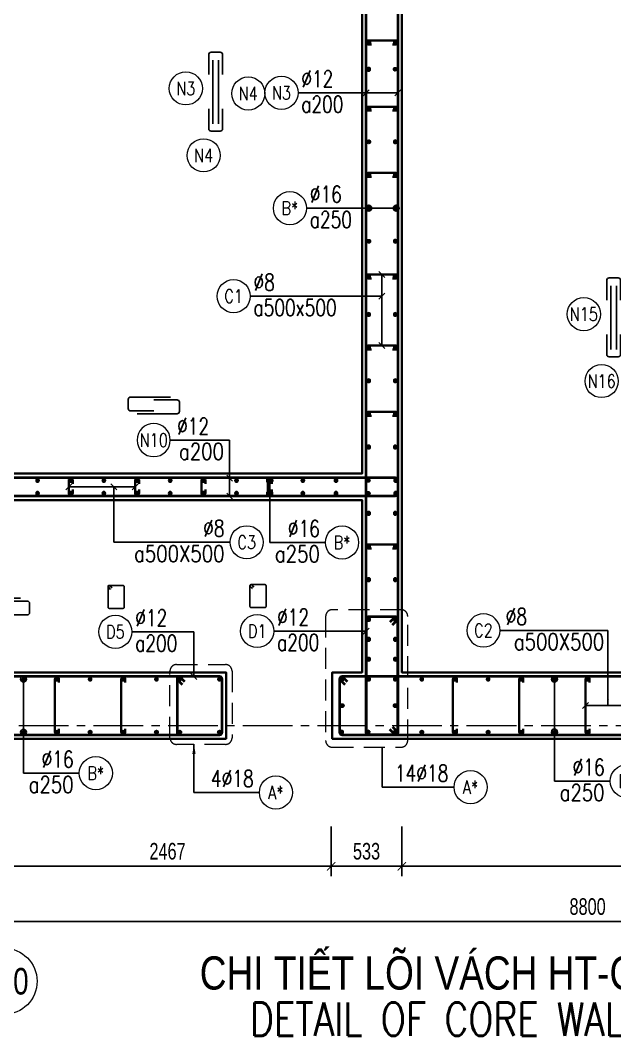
# Model space of a CAD drawing. Header units: millimetres. Extents: x 944027 to 981803, y -83026 to 82675.
# Drawn here: x 950003 to 954484, y 55239 to 62895 of the extents above; entities that cross this region are included whole.
import ezdxf
from ezdxf.enums import TextEntityAlignment as Align

# ---------------------------------------------------------------- set-up
doc = ezdxf.new("R2010")
doc.units = ezdxf.units.MM
doc.header["$MEASUREMENT"] = 0
for name, pattern in [('HIDDEN', [9.525, 6.35, -3.175]), ('HIDDEN2', [4.7625, 3.175, -1.5875]), ('HT_Dim Grid$0$CENTER2', [1.125, 0.75, -0.125, 0.125, -0.125]), ('HT_Grid$0$CENTER2', [1.125, 0.75, -0.125, 0.125, -0.125])]:
    doc.linetypes.add(name, pattern=pattern)
doc.layers.get('0').update_dxf_attribs({"lineweight": 20})
doc.layers.get('Defpoints').update_dxf_attribs({"color": 151, "lineweight": 9})
for name, color, linetype in [('Hidden', 9, 'HIDDEN'), ('Leader', 6, 'Continuous'), ('Ligature', 1, 'Continuous')]:
    doc.layers.add(name, color=color, linetype=linetype)
for name, color, linetype, lineweight in [('HT_Dim Grid$0$NDC_S_AXIS', 5, 'HT_Dim Grid$0$CENTER2', 13), ('HT_Dim Grid$0$NDC_S_SYMBOL', 1, 'Continuous', 15), ('HT_Dim Grid$0$NDC_S_TEXT SYMBOL', 7, 'Continuous', 20), ('HT_Grid$0$NDC_S_AXIS', 5, 'HT_Grid$0$CENTER2', 13), ('KC-LEADER', 153, 'Continuous', 18), ('KC-THEP', 6, 'Continuous', 40), ('NDC_S_ANNO', 7, 'Continuous', 20), ('NDC_S_DIM', 1, 'Continuous', 15), ('NDC_S_ENG TITLE', 3, 'Continuous', 20), ('NDC_S_HIDDEN', 8, 'HIDDEN2', 13), ('NDC_S_LEADER', 1, 'Continuous', 15), ('NDC_S_REBAR', 4, 'Continuous', 35), ('NDC_S_STIRRUP', 4, 'Continuous', 40), ('NDC_S_TEXT SYMBOL', 7, 'Continuous', 20), ('NDC_S_VN TEXT', 7, 'Continuous', 20), ('NDC_S_VN TITLE', 6, 'Continuous', 35), ('NDC_S_WALL', 6, 'Continuous', 35)]:
    doc.layers.add(name, color=color, linetype=linetype, lineweight=lineweight)
doc.styles.add('HT_Dim Grid$0$NDC_ANNO', font='', dxfattribs={"width": 0.8})
doc.styles.add('NDC_ANNO', font='', dxfattribs={"width": 0.8})
doc.styles.add('NDC_DIM', font='', dxfattribs={"width": 0.75})
doc.styles.add('NDC_EN TXT', font='romans.shx', dxfattribs={"width": 0.8})
doc.styles.add('NDC_VIE TXT', font='arial.ttf', dxfattribs={"width": 0.8})
doc.styles.get('HT_Dim Grid$0$NDC_ANNO').set_extended_font_data('Dotum')
doc.styles.get('NDC_ANNO').set_extended_font_data('Dotum')
doc.styles.get('NDC_DIM').set_extended_font_data('Dotum')
doc.dimstyles.new('NDC_dim_30', dxfattribs={"dimscale": 30, "dimtxt": 2.5, "dimasz": 1.5, "dimexe": 1.5, "dimexo": 2.5, "dimgap": 1, "dimtad": 1, "dimdec": 0, "dimzin": 0, "dimdsep": 46, "dimtxsty": 'NDC_DIM', "dimblk": 'DIMMARK', "dimcen": 0.09, "dimdle": 1.2, "dimclrd": 1, "dimclre": 1, "dimclrt": 3, "dimadec": 0, "dimazin": 0, "dimtfac": 1, "dimtdec": 0, "dimtix": 1, "dimtofl": 0, "dimtmove": 0, "dimatfit": 3, "dimfxl": 6, "dimfxlon": 1, "dimtolj": 1, "dimtzin": 0, "dimarcsym": 0})
doc.dimstyles.new('NDC_dim_50', dxfattribs={"dimscale": 50, "dimtxt": 2.5, "dimasz": 1.5, "dimexe": 1.5, "dimexo": 2.5, "dimgap": 1, "dimtad": 1, "dimdec": 0, "dimzin": 0, "dimdsep": 46, "dimtxsty": 'NDC_DIM', "dimblk": 'DIMMARK', "dimcen": 0.09, "dimdle": 1.2, "dimclrd": 1, "dimclre": 1, "dimclrt": 3, "dimadec": 0, "dimazin": 0, "dimtfac": 1, "dimtdec": 0, "dimtix": 1, "dimtofl": 0, "dimtmove": 0, "dimatfit": 3, "dimfxl": 6, "dimfxlon": 1, "dimtolj": 1, "dimtzin": 0, "dimarcsym": 0})

# ---------------------------------------------------------------- blocks, each defined once
blk = doc.blocks.new('THEP')
at = {"layer": 'KC-LEADER', "color": 6}
blk.add_circle((0, 0), 14, dxfattribs=at)
at = {"layer": 'KC-THEP'}
for p, q in [((-14, 0), (14, 0)), ((9.9, 9.9), (-9.9, -9.9)), ((-9.9, 9.9), (9.9, -9.9)), ((0, 14), (0, -14))]:
    blk.add_line(p, q, dxfattribs=at)
blk = doc.blocks.new('DIMMARK')
at = {"layer": 'NDC_S_DIM', "color": 1}
blk.add_line((-1.5, 0), (1, 0), dxfattribs=at)
at = {"layer": 'NDC_S_DIM', "color": 2, "const_width": 0.1}
blk.add_lwpolyline([(-0.42, -0.42), (0.42, 0.42)], dxfattribs=at)
blk = doc.blocks.new('*U10')
blk.add_circle((2.5, 0), 2.5)
at = {"layer": 'NDC_S_VN TEXT', "color": 3, "style": 'NDC_EN TXT'}
for tag, width, p in [('DK2', 0.75, (-0.85, 0.85)), ('KC2', 0.8, (-0.85, -2.97))]:
    blk.add_attdef(tag, text='', height=2.5, dxfattribs=dict(at, width=width)).set_placement(p, align=Align.RIGHT)
at = {"layer": 'NDC_S_VN TEXT', "color": 7, "style": 'NDC_EN TXT', "width": 0.8}
blk.add_attdef('SH3', text='', height=2, dxfattribs=at).set_placement((2.5, 0), align=Align.MIDDLE)
blk = doc.blocks.new('*U11')
blk.add_circle((-2.5, 0), 2.5)
at = {"layer": 'NDC_S_VN TEXT', "color": 3, "style": 'NDC_EN TXT', "width": 0.75}
for tag, p in [('DK1', (0.5, 0.85)), ('KC1', (0.5, -2.97))]:
    blk.add_attdef(tag, p, '', height=2.5, dxfattribs=at)
at = {"layer": 'NDC_S_VN TEXT', "color": 7, "style": 'NDC_EN TXT', "width": 0.8}
blk.add_attdef('SH2', text='', height=2, dxfattribs=at).set_placement((-2.5, 0), align=Align.MIDDLE)
blk = doc.blocks.new('A$C7BC65A55')
at = {"layer": 'Ligature'}
for p, q in [((-15.2, 372, 0), (-15.2, 38.5, 0)), ((15.2, 372, 0), (15.2, 38.5, 0))]:
    blk.add_line(p, q, dxfattribs=at)
for points in [[(-36.2, 296.5), (-36.2, 400.9, -0.414214), (-24, 413.1), (24, 413.1, -0.414214), (36.2, 400.9), (36.2, 296.5)], [(-36.2, 116.5), (-36.2, 12.2, 0.414214), (-24, 0), (24, 0, 0.414214), (36.2, 12.2), (36.2, 116.5)]]:
    blk.add_lwpolyline(points, format="xyb", dxfattribs=at)
blk = doc.blocks.new('*U12')
blk.add_circle((-2.5, 0), 2.5)
at = {"layer": 'NDC_S_VN TEXT', "color": 3, "style": 'NDC_EN TXT', "width": 0.75}
for tag, p in [('DK1', (0.5, 0.85)), ('KC1', (0.5, -2.97))]:
    blk.add_attdef(tag, p, '', height=2.5, dxfattribs=at)
at = {"layer": 'NDC_S_VN TEXT', "color": 7, "style": 'NDC_EN TXT', "width": 0.8}
blk.add_attdef('SH2', text='', height=2, dxfattribs=at).set_placement((-2.5, 0), align=Align.MIDDLE)
blk = doc.blocks.new('*U9')
blk.add_circle((2.5, 0), 2.5)
at = {"layer": 'NDC_S_VN TEXT', "color": 3, "style": 'NDC_EN TXT', "width": 0.75}
blk.add_attdef('DK2', text='', height=2.5, dxfattribs=at).set_placement((-0.85, 0.85), align=Align.RIGHT)
at = {"layer": 'NDC_S_VN TEXT', "color": 7, "style": 'NDC_EN TXT', "width": 0.8}
blk.add_attdef('SH3', text='', height=2, dxfattribs=at).set_placement((2.5, 0), align=Align.MIDDLE)
blk = doc.blocks.new('A$C72321851')
at = {"layer": 'Ligature'}
for points in [[(-60.9, -129.3), (-60.9, 170.9, -0.414214), (-43.3, 188.5), (25.8, 188.5, -0.414214), (43.4, 170.9), (43.4, -4.3)], [(-39.7, -4.3), (-39.7, -179.5, 0.414214), (-22.1, -197.1), (47, -197.1, 0.414214), (64.6, -179.5), (64.6, 120.7)]]:
    blk.add_lwpolyline(points, format="xyb", dxfattribs=at)
blk = doc.blocks.new('*D160')
at = {"layer": 'Defpoints', "color": 0, "ltscale": 200, "transparency": 16777216}
for p in [(952346.6, 58398.7), (952879.3, 58398.7), (952879.3, 56516.4)]:
    blk.add_point(p, dxfattribs=at)
at = {"layer": 'NDC_S_DIM', "color": 1, "lineweight": -2, "ltscale": 200, "transparency": 16777216}
for p, q in [((952346.6, 56816.4), (952346.6, 56441.4)), ((952879.3, 56816.4), (952879.3, 56441.4)), ((952421.6, 56516.4), (952804.3, 56516.4))]:
    blk.add_line(p, q, dxfattribs=at)
at = {"layer": 'NDC_S_DIM', "color": 1, "lineweight": -2, "ltscale": 200, "transparency": 16777216, "xscale": 75, "yscale": 75, "zscale": 75, "rotation": 180}
blk.add_blockref('DIMMARK', (952346.6, 56516.4), dxfattribs=at)
at = {"layer": 'NDC_S_DIM', "color": 1, "lineweight": -2, "ltscale": 200, "transparency": 16777216, "xscale": 75, "yscale": 75, "zscale": 75}
blk.add_blockref('DIMMARK', (952879.3, 56516.4), dxfattribs=at)
at = {"layer": 'NDC_S_DIM', "color": 3, "ltscale": 200, "transparency": 16777216, "insert": (952612.9, 56629), "char_height": 125, "attachment_point": 5, "style": 'NDC_DIM'}
blk.add_mtext('\\A1;533', dxfattribs=at)
blk = doc.blocks.new('*D161')
at = {"layer": 'Defpoints', "color": 0, "ltscale": 200, "transparency": 16777216}
for p in [(952879.3, 58398.7), (958679.3, 58398.7), (958679.3, 56516.4)]:
    blk.add_point(p, dxfattribs=at)
at = {"layer": 'NDC_S_DIM', "color": 1, "lineweight": -2, "ltscale": 200, "transparency": 16777216}
for p, q in [((952879.3, 56816.4), (952879.3, 56441.4)), ((958679.3, 56816.4), (958679.3, 56441.4)), ((952954.3, 56516.4), (958604.3, 56516.4))]:
    blk.add_line(p, q, dxfattribs=at)
at = {"layer": 'NDC_S_DIM', "color": 1, "lineweight": -2, "ltscale": 200, "transparency": 16777216, "xscale": 75, "yscale": 75, "zscale": 75, "rotation": 180}
blk.add_blockref('DIMMARK', (952879.3, 56516.4), dxfattribs=at)
at = {"layer": 'NDC_S_DIM', "color": 1, "lineweight": -2, "ltscale": 200, "transparency": 16777216, "xscale": 75, "yscale": 75, "zscale": 75}
blk.add_blockref('DIMMARK', (958679.3, 56516.4), dxfattribs=at)
at = {"layer": 'NDC_S_DIM', "color": 3, "ltscale": 200, "transparency": 16777216, "insert": (955779.3, 56629), "char_height": 125, "attachment_point": 5, "style": 'NDC_DIM'}
blk.add_mtext('\\A1;5800', dxfattribs=at)
blk = doc.blocks.new('*U21')
at = {"layer": 'HT_Dim Grid$0$NDC_S_SYMBOL'}
blk.add_line((0, 5), (0, 9), dxfattribs=at)
blk.add_circle((0, 0), 5, dxfattribs=at)
at = {"layer": 'HT_Dim Grid$0$NDC_S_TEXT SYMBOL', "color": 7, "style": 'HT_Dim Grid$0$NDC_ANNO', "width": 0.8}
blk.add_attdef('GRID', text='', height=4, dxfattribs=at).set_placement((0, 0), align=Align.MIDDLE)
blk = doc.blocks.new('*D141')
at = {"layer": 'Defpoints', "color": 0, "ltscale": 200, "transparency": 16777216}
for p in [(952346.6, 57977.5), (949879.3, 57356.9), (952346.6, 56516.4)]:
    blk.add_point(p, dxfattribs=at)
at = {"layer": 'NDC_S_DIM', "color": 1, "lineweight": -2, "ltscale": 200, "transparency": 16777216}
for p, q in [((949879.3, 56816.4), (949879.3, 56441.4)), ((952346.6, 56816.4), (952346.6, 56441.4)), ((949954.3, 56516.4), (952271.6, 56516.4))]:
    blk.add_line(p, q, dxfattribs=at)
at = {"layer": 'NDC_S_DIM', "color": 1, "lineweight": -2, "ltscale": 200, "transparency": 16777216, "xscale": 75, "yscale": 75, "zscale": 75, "rotation": 180}
blk.add_blockref('DIMMARK', (949879.3, 56516.4), dxfattribs=at)
at = {"layer": 'NDC_S_DIM', "color": 1, "lineweight": -2, "ltscale": 200, "transparency": 16777216, "xscale": 75, "yscale": 75, "zscale": 75}
blk.add_blockref('DIMMARK', (952346.6, 56516.4), dxfattribs=at)
at = {"layer": 'NDC_S_DIM', "color": 3, "ltscale": 200, "transparency": 16777216, "insert": (951112.9, 56629), "char_height": 125, "attachment_point": 5, "style": 'NDC_DIM'}
blk.add_mtext('\\A1;2467', dxfattribs=at)
blk = doc.blocks.new('*D142')
at = {"layer": 'Defpoints', "color": 0, "ltscale": 200, "transparency": 16777216}
for p in [(958679.3, 57856.3), (949879.3, 57356.9), (958679.3, 56099.3)]:
    blk.add_point(p, dxfattribs=at)
at = {"layer": 'NDC_S_DIM', "color": 1, "lineweight": -2, "ltscale": 200, "transparency": 16777216}
for p, q in [((949879.3, 56399.3), (949879.3, 56024.3)), ((958679.3, 56399.3), (958679.3, 56024.3)), ((949954.3, 56099.3), (958604.3, 56099.3))]:
    blk.add_line(p, q, dxfattribs=at)
at = {"layer": 'NDC_S_DIM', "color": 1, "lineweight": -2, "ltscale": 200, "transparency": 16777216, "xscale": 75, "yscale": 75, "zscale": 75, "rotation": 180}
blk.add_blockref('DIMMARK', (949879.3, 56099.3), dxfattribs=at)
at = {"layer": 'NDC_S_DIM', "color": 1, "lineweight": -2, "ltscale": 200, "transparency": 16777216, "xscale": 75, "yscale": 75, "zscale": 75}
blk.add_blockref('DIMMARK', (958679.3, 56099.3), dxfattribs=at)
at = {"layer": 'NDC_S_DIM', "color": 3, "ltscale": 200, "transparency": 16777216, "insert": (954279.3, 56211.9), "char_height": 125, "attachment_point": 5, "style": 'NDC_DIM'}
blk.add_mtext('\\A1;8800', dxfattribs=at)
blk = doc.blocks.new('Drawing name_symbol')
at = {"layer": 'NDC_S_ENG TITLE', "style": 'NDC_EN TXT', "width": 0.8}
blk.add_attdef('SECTDET1', text='', height=5, dxfattribs=at).set_placement((0, 1.01), align=Align.CENTER)
at = {"layer": 'NDC_S_TEXT SYMBOL', "lineweight": 25, "style": 'NDC_ANNO', "width": 0.8}
blk.add_attdef('SSCALE', text='', height=2.5, dxfattribs=at).set_placement((0, -4), align=Align.CENTER)
at = {"layer": 'NDC_S_VN TITLE', "style": 'NDC_VIE TXT', "width": 0.8}
blk.add_attdef('SECTDET2', text='', height=5, dxfattribs=at).set_placement((0, 7.97), align=Align.CENTER)

msp = doc.modelspace()

# ---------------------------------------------------------------- linework, layer by layer
for centre in [(951250.6, 62381.6), (951721.5, 62343.4), (951385, 61876.6), (954250.6, 60679.8), (954385, 60174.8)]:
    msp.add_circle(centre, 125)
at = {"layer": 'HT_Grid$0$NDC_S_AXIS', "ltscale": 500}
msp.add_line((944929.9, 57577.5), (963696.9, 57577.5), dxfattribs=at)
at = {"layer": 'Ligature'}
for points in [[(950683.2, 58604.2), (950667.3, 58620.2, -0.668179), (950673, 58634.1), (950777.7, 58634.1, -0.414214), (950785.8, 58626), (950785.8, 58468.8, -0.414214), (950777.7, 58460.7), (950673, 58460.7, -0.414214), (950664.9, 58468.8), (950664.9, 58626, -0.668179), (950678.8, 58631.7), (950694.8, 58615.8)], [(951752.7, 58610.3), (951736.7, 58626.3, -0.668179), (951742.5, 58640.2), (951847.1, 58640.2, -0.414214), (951855.3, 58632), (951855.3, 58474.9, -0.414214), (951847.1, 58466.8), (951742.5, 58466.8, -0.414214), (951734.3, 58474.9), (951734.3, 58632, -0.668179), (951748.3, 58637.8), (951764.2, 58621.9)]]:
    msp.add_lwpolyline(points, format="xyb", dxfattribs=at)
at = {"layer": 'NDC_S_HIDDEN', "ltscale": 50}
for points in [[(952354.7, 57414.4), (952873.5, 57414.4, 0.414214), (952923.5, 57464.4), (952923.5, 58400.9, 0.414214), (952873.5, 58450.9), (952354.7, 58450.9, 0.414214), (952304.7, 58400.9), (952304.7, 57464.4, 0.414214)], [(951181, 58037.4), (951549.5, 58037.4, -0.414214), (951599.5, 57987.4), (951599.5, 57485.4, -0.414214), (951549.5, 57435.4), (951181, 57435.4, -0.414214), (951131, 57485.4), (951131, 57987.4, -0.414214)]]:
    msp.add_lwpolyline(points, format="xyb", close=True, dxfattribs=at)
at = {"layer": 'NDC_S_REBAR'}
for points in [[(952650.9, 62713.8), (952625.9, 62713.8, -1), (952625.9, 62743.8), (952832.9, 62743.8, -1), (952832.9, 62713.8), (952807.9, 62713.8)], [(952650.9, 62213.8), (952625.9, 62213.8, -1), (952625.9, 62243.8), (952832.9, 62243.8, -1), (952832.9, 62213.8), (952807.9, 62213.8)], [(952650.9, 61713.8), (952625.9, 61713.8, -1), (952625.9, 61743.8), (952832.9, 61743.8, -1), (952832.9, 61713.8), (952807.9, 61713.8)], [(952650.9, 60949.4), (952625.9, 60949.4, -1), (952625.9, 60979.4), (952832.9, 60979.4, -1), (952832.9, 60949.4), (952807.9, 60949.4)], [(952650.8, 60412.5), (952625.8, 60412.5, -1), (952625.8, 60442.5), (952832.9, 60442.5, -1), (952832.9, 60412.5), (952807.9, 60412.5)], [(952650.8, 59912.5), (952625.8, 59912.5, -1), (952625.8, 59942.5), (952832.9, 59942.5, -1), (952832.9, 59912.5), (952807.9, 59912.5)], [(950397.8, 59356.3), (950397.8, 59331.3, -1), (950367.8, 59331.3), (950367.8, 59425.7, -1), (950397.8, 59425.7), (950397.8, 59400.7)], [(950897.8, 59356.3), (950897.8, 59331.3, -1), (950867.8, 59331.3), (950867.8, 59425.7, -1), (950897.8, 59425.7), (950897.8, 59400.7)], [(951397.8, 59356.3), (951397.8, 59331.3, -1), (951367.8, 59331.3), (951367.8, 59425.7, -1), (951397.8, 59425.7), (951397.8, 59400.7)], [(951897.8, 59356.3), (951897.8, 59331.3, -1), (951867.8, 59331.3), (951867.8, 59425.7, -1), (951897.8, 59425.7), (951897.8, 59400.7)], [(952650.8, 58912.5), (952625.8, 58912.5, -1), (952625.8, 58942.5), (952832.9, 58942.5, -1), (952832.9, 58912.5), (952807.9, 58912.5)], [(950294.4, 57902.5), (950294.4, 57927.5, 1), (950264.4, 57927.5), (950264.4, 57527.5, 1), (950294.4, 57527.5), (950294.4, 57552.5)], [(950794.4, 57902.5), (950794.4, 57927.5, 1), (950764.4, 57927.5), (950764.4, 57527.5, 1), (950794.4, 57527.5), (950794.4, 57552.5)], [(953294.4, 57902.5), (953294.4, 57927.5, 1), (953264.4, 57927.5), (953264.4, 57527.5, 1), (953294.4, 57527.5), (953294.4, 57552.5)], [(953794.4, 57902.5), (953794.4, 57927.5, 1), (953764.4, 57927.5), (953764.4, 57527.5, 1), (953794.4, 57527.5), (953794.4, 57552.5)], [(954294.4, 57902.5), (954294.4, 57927.5, 1), (954264.4, 57927.5), (954264.4, 57527.5, 1), (954294.4, 57527.5), (954294.4, 57552.5)]]:
    msp.add_lwpolyline(points, format="xyb", dxfattribs=at)
at = {"layer": 'NDC_S_STIRRUP'}
for points in [[(952809.3, 57567.5), (952849.3, 57527.5, -0.414214), (952829.3, 57507.5), (952629.3, 57507.5, -0.414214), (952609.3, 57527.5), (952609.3, 66627.5, -0.414214), (952629.3, 66647.5), (952829.3, 66647.5, -0.414214), (952849.3, 66627.5), (952849.3, 57527.5, -0.414214), (952829.3, 57507.5), (952789.3, 57547.5)], [(948699.3, 59386.6), (948659.3, 59426.6, -0.414214), (948679.3, 59446.6), (952829.3, 59446.6, -0.414214), (952849.3, 59426.6), (952849.3, 59327.5, -0.414214), (952829.3, 59307.5), (948679.3, 59307.5, -0.414214), (948659.3, 59327.5), (948659.3, 59426.6, -0.414214), (948679.3, 59446.6), (948719.3, 59406.6)], [(952809.4, 58337.5), (952849.4, 58377.5, 0.414214), (952829.4, 58397.5), (952629.4, 58397.5, 0.414214), (952609.4, 58377.5), (952609.3, 57527.5, 0.414214), (952629.3, 57507.5), (952829.3, 57507.5, 0.414214), (952849.3, 57527.5), (952849.4, 58377.5, 0.414214), (952829.4, 58397.5), (952789.4, 58357.5)], [(946969.3, 57907.5), (946929.3, 57947.5, 0.414214), (946909.3, 57927.5), (946909.3, 57527.5, 0.414214), (946929.3, 57507.5), (951504.3, 57507.5, 0.414214), (951524.3, 57527.5), (951524.3, 57927.5, 0.414214), (951504.3, 57947.5), (946929.3, 57947.5, 0.414214), (946909.3, 57927.5), (946949.3, 57887.5)], [(948719.3, 57907.5), (948679.3, 57947.5, 0.414214), (948659.3, 57927.5), (948659.3, 57527.5, 0.414214), (948679.3, 57507.5), (951504.3, 57507.5, 0.414214), (951524.3, 57527.5), (951524.3, 57927.5, 0.414214), (951504.3, 57947.5), (948679.3, 57947.5, 0.414214), (948659.3, 57927.5), (948699.3, 57887.5)], [(951244.3, 57907.5), (951204.3, 57947.5, 0.414214), (951184.3, 57927.5), (951184.3, 57527.5, 0.414214), (951204.3, 57507.5), (951504.3, 57507.5, 0.414214), (951524.3, 57527.5), (951524.3, 57927.5, 0.414214), (951504.3, 57947.5), (951204.3, 57947.5, 0.414214), (951184.3, 57927.5), (951224.3, 57887.5)], [(952469.3, 57907.5), (952429.3, 57947.5, 0.414214), (952409.3, 57927.5), (952409.3, 57527.5, 0.414214), (952429.3, 57507.5), (956729.3, 57507.5, 0.414214), (956749.3, 57527.5), (956749.3, 57927.5, 0.414214), (956729.3, 57947.5), (952429.3, 57947.5, 0.414214), (952409.3, 57927.5), (952449.3, 57887.5)]]:
    msp.add_lwpolyline(points, format="xyb", dxfattribs=at)
at = {"layer": 'NDC_S_WALL'}
for points in [[(947279.3, 64877.5), (947279.3, 65177.5), (947179.3, 65177.5), (947179.3, 66677.5), (946879.3, 66677.5), (946879.3, 57477.5), (951554.3, 57477.5), (951554.3, 57977.5), (948929.3, 57977.5), (948929.3, 59277.5), (952579.3, 59277.5), (952579.3, 57977.5), (952354.3, 57977.5), (952354.3, 57477.5), (956779.3, 57477.5)], [(952579.3, 64877.5), (952579.3, 59477.5), (949879.3, 59477.5), (949879.3, 60127.5), (949579.3, 60127.5), (949579.3, 59477.5), (948629.3, 59477.5), (948629.3, 57977.5), (947179.3, 57977.5), (947179.3, 64877.5)], [(956779.3, 57977.5), (952879.3, 57977.5), (952879.3, 63827.5), (955579.3, 63827.5)]]:
    msp.add_lwpolyline(points, dxfattribs=at)

# ---------------------------------------------------------------- block references
at = {"layer": 'Hidden', "xscale": 1.44, "yscale": 1.44, "zscale": 1.44}
for p in [(951475.7, 62059.3, 0), (954475.7, 60357.6, 0)]:
    msp.add_blockref('A$C7BC65A55', p, dxfattribs=at)
at = {"layer": 'HT_Dim Grid$0$NDC_S_AXIS', "xscale": 50, "yscale": 50, "zscale": 50}
msp.add_blockref('*U21', (949879.3, 55649.3), dxfattribs=at).add_auto_attribs({'GRID': 'X20'})
at = {"layer": 'KC-THEP'}
for p, rotation in [((952629.3, 62728.8), 189.6685644363809), ((952829.3, 62526), 189.6685644363809), ((952629.3, 62228.8), 189.6685644363809), ((952629.3, 61978.8), 189.6685644363809), ((952629.3, 61728.8), 189.6685644363809), ((952629.3, 61478.8), 189.6685644363809), ((952629.3, 61228.8), 189.6685644363809), ((952829.3, 60964.7), 189.6685644363809), ((952625.8, 59425.7), 189.6685644363809), ((952625.8, 59328.2), 189.6685644363809), ((952429.3, 57727.5), 9.668564436380946), ((952429.3, 57727.5), 9.668564436380946), ((952829.3, 57727.5), 9.668564436380946), ((952829.3, 57727.5), 9.668564436380946), ((950029.4, 57527.5), 189.6685644363809), ((950279.4, 57527.5), 189.6685644363809), ((950529.4, 57527.5), 189.6685644363809), ((950779.4, 57527.5), 189.6685644363809), ((951029.4, 57527.5), 189.6685644363809), ((951204.3, 57527.5), 189.6685644363809), ((951504.3, 57527.5), 189.6685644363809), ((952829.3, 57527.5), 189.6685644363809), ((952829.3, 57527.5), 189.6685644363809), ((953029.4, 57527.5), 189.6685644363809), ((953279.4, 57527.5), 189.6685644363809), ((953529.4, 57527.5), 189.6685644363809), ((953779.4, 57527.5), 189.6685644363809), ((954029.4, 57527.5), 189.6685644363809), ((954279.4, 57527.5), 189.6685644363809)]:
    msp.add_blockref('THEP', p, dxfattribs=dict(at, rotation=rotation))
at = {"layer": 'KC-THEP', "xscale": -1}
for p, rotation in [((952829.3, 62729.1), 350.3314355636191), ((952629.3, 62525.7), 350.3314355636191), ((952829.3, 62229.1), 350.3314355636191), ((952829.3, 61979.1), 350.3314355636191), ((952829.3, 61729.1), 350.3314355636191), ((952829.3, 61479.1), 350.3314355636191), ((952829.3, 61229.1), 350.3314355636191), ((952629.3, 60964.4), 350.3314355636191), ((952629.3, 60677.5), 350.3314355636191), ((952829.3, 60677.5), 350.3314355636191), ((952629.3, 60427.5), 350.3314355636191), ((952829.3, 60427.5), 350.3314355636191), ((952629.3, 60177.5), 350.3314355636191), ((952829.3, 60177.5), 350.3314355636191), ((952629.3, 59927.5), 350.3314355636191), ((952829.3, 59927.5), 350.3314355636191), ((952629.3, 59677.5), 350.3314355636191), ((952829.3, 59677.5), 350.3314355636191), ((950132.8, 59425.7), 170.331435563619), ((950382.8, 59425.7), 170.331435563619), ((950632.8, 59425.7), 170.331435563619), ((950882.8, 59425.7), 170.331435563619), ((951132.8, 59425.7), 170.331435563619), ((951382.8, 59425.7), 170.331435563619), ((951632.8, 59425.7), 170.331435563619), ((951882.8, 59425.7), 170.331435563619), ((952132.8, 59425.7), 170.331435563619), ((952382.8, 59425.7), 170.331435563619), ((952832.8, 59425.7), 170.331435563619), ((950132.8, 59328.2), 170.331435563619), ((950382.8, 59328.2), 170.331435563619), ((950632.8, 59328.2), 170.331435563619), ((950882.8, 59328.2), 170.331435563619), ((951132.8, 59328.2), 170.331435563619), ((951382.8, 59328.2), 170.331435563619), ((951632.8, 59328.2), 170.331435563619), ((951882.8, 59328.2), 170.331435563619), ((952132.8, 59328.2), 170.331435563619), ((952382.8, 59328.2), 170.331435563619), ((952832.8, 59328.2), 170.331435563619), ((952629.3, 59177.5), 350.3314355636191), ((952829.3, 59177.5), 350.3314355636191), ((952629.3, 58927.5), 350.3314355636191), ((952829.3, 58927.5), 350.3314355636191), ((952629.3, 58677.5), 350.3314355636191), ((952829.3, 58677.5), 350.3314355636191), ((952629.3, 58377.5), 350.3314355636191), ((952829.3, 58377.5), 350.3314355636191), ((952629.3, 58227.5), 350.3314355636191), ((952829.3, 58227.5), 350.3314355636191), ((952629.3, 58077.5), 350.3314355636191), ((952829.3, 58077.5), 350.3314355636191), ((950029.4, 57927.5), 350.3314355636191), ((950279.4, 57927.5), 350.3314355636191), ((950529.4, 57927.5), 350.3314355636191), ((950779.4, 57927.5), 350.3314355636191), ((951029.4, 57927.5), 350.3314355636191), ((951204.3, 57927.5), 350.3314355636191), ((951504.3, 57927.5), 350.3314355636191), ((952429.3, 57927.5), 350.3314355636191), ((952429.3, 57927.5), 350.3314355636191), ((952629.3, 57927.5), 350.3314355636191), ((952629.3, 57927.5), 350.3314355636191), ((952829.3, 57927.5), 350.3314355636191), ((952829.3, 57927.5), 350.3314355636191), ((953029.4, 57927.5), 350.3314355636191), ((953279.4, 57927.5), 350.3314355636191), ((953529.4, 57927.5), 350.3314355636191), ((953779.4, 57927.5), 350.3314355636191), ((954029.4, 57927.5), 350.3314355636191), ((954279.4, 57927.5), 350.3314355636191), ((952425.7, 57527.5), 350.3314355636191), ((952425.7, 57527.5), 350.3314355636191), ((952625.8, 57527.5), 350.3314355636191), ((952625.8, 57527.5), 350.3314355636191)]:
    msp.add_blockref('THEP', p, dxfattribs=dict(at, rotation=rotation))
at = {"layer": 'Leader', "xscale": -1, "rotation": 270.0000000000001}
for p in [(951013.6, 59989.6), (949884.3, 58472.4)]:
    msp.add_blockref('A$C72321851', p, dxfattribs=at)
at = {"layer": 'NDC_S_ANNO'}
ref = msp.add_blockref('Drawing name_symbol', (953838.9, 55188.3), dxfattribs=dict(at, xscale=50, yscale=50, zscale=50))
ref.add_attrib('SECTDET1', 'DETAIL OF CORE WALL HT-CW3', dxfattribs={"layer": 'NDC_S_ENG TITLE', "height": 250, "style": 'NDC_EN TXT', "width": 0.8}).set_placement((953838.9, 55238.9), align=Align.CENTER)
ref.add_attrib('SECTDET2', 'CHI TIẾT LÕI VÁCH HT-CW3 TẦNG 5F', dxfattribs={"layer": 'NDC_S_VN TITLE', "height": 250, "style": 'NDC_VIE TXT', "width": 0.8}).set_placement((953838.9, 55586.8), align=Align.CENTER)
at = {"layer": 'NDC_S_VN TEXT', "xscale": 50, "yscale": 50, "zscale": 50}
for name, p, values in [('*U11', (952096.5, 62348.6), {'SH2': 'N3', 'DK1': '%%C12', 'KC1': 'a200'}), ('*U11', (952160.4, 61478.8), {'SH2': 'B*', 'DK1': '%%C16', 'KC1': 'a250'}), ('*U12', (951736, 60815), {'SH2': 'C1', 'DK1': '%%c8', 'KC1': 'a500x500'}), ('*U10', (951584.7, 58959.4), {'SH3': 'C3', 'DK2': '%%c8', 'KC2': 'a500X500'}), ('*U10', (952303.4, 58957.8), {'SH3': 'B*', 'DK2': '%%C16', 'KC2': 'a250'}), ('*U11', (950844.5, 58283.8), {'SH2': 'D5', 'DK1': '%%C12', 'KC1': 'a200'}), ('*U11', (951914, 58289.9), {'SH2': 'D1', 'DK1': '%%C12', 'KC1': 'a200'}), ('*U10', (950447.3, 57218.7), {'SH3': 'B*', 'DK2': '%%C16', 'KC2': 'a250'}), ('*U9', (953272.3, 57112.9), {'SH3': 'A*', 'DK2': '14%%C18'}), ('*U10', (954450, 57158.5), {'SH3': 'B*', 'DK2': '%%C16', 'KC2': 'a250'}), ('*U9', (951804.9, 57072.8), {'SH3': 'A*', 'DK2': '4%%C18'})]:
    msp.add_blockref(name, p, dxfattribs=at).add_auto_attribs(values)
at = {"layer": 'NDC_S_VN TEXT'}
ref = msp.add_blockref('*U10', (951133.7, 59730), dxfattribs=dict(at, xscale=-50, yscale=50, zscale=50))
ref.add_attrib('SH3', 'N10', dxfattribs={"color": 7, "height": 100, "style": 'NDC_EN TXT', "width": 0.8}).set_placement((951008.7, 59730), align=Align.MIDDLE)
ref.add_attrib('DK2', '%%C12', dxfattribs={"color": 3, "height": 125, "style": 'NDC_EN TXT', "width": 0.75}).set_placement((951426.2, 59772.3), align=Align.RIGHT)
ref.add_attrib('KC2', 'a200', dxfattribs={"color": 3, "height": 125, "style": 'NDC_EN TXT', "width": 0.8}).set_placement((951538.1, 59581.4), align=Align.RIGHT)
ref = msp.add_blockref('*U10', (953619.4, 58294.9), dxfattribs=dict(at, xscale=-50, yscale=50, zscale=50))
ref.add_attrib('SH3', 'C2', dxfattribs={"color": 7, "height": 100, "style": 'NDC_EN TXT', "width": 0.8}).set_placement((953494.4, 58294.9), align=Align.MIDDLE)
ref.add_attrib('DK2', '%%c8', dxfattribs={"color": 3, "height": 125, "style": 'NDC_EN TXT', "width": 0.75}).set_placement((953822.6, 58337.1), align=Align.RIGHT)
ref.add_attrib('KC2', 'a500X500', dxfattribs={"color": 3, "height": 125, "style": 'NDC_EN TXT', "width": 0.8}).set_placement((954404.7, 58146.2), align=Align.RIGHT)

# ---------------------------------------------------------------- texts
at = {"layer": 'NDC_S_VN TEXT', "color": 7, "style": 'NDC_EN TXT', "width": 0.8}
for tag, p in [('N3', (951250.6, 62381.6)), ('N4', (951721.5, 62343.4)), ('N4', (951385, 61876.6)), ('N15', (954250.6, 60679.8)), ('N16', (954385, 60174.8))]:
    msp.add_attdef(tag, text='3', height=100, dxfattribs=at).set_placement(p, align=Align.MIDDLE)

# ---------------------------------------------------------------- dimensions: what is measured, and where the dimension line sits
at = {"layer": 'NDC_S_DIM', "ltscale": 200}
for base, p1, p2, picture, middle in [((952879.3, 56516.4), (952346.6, 58398.7), (952879.3, 58398.7), '*D160', (952612.9, 56629)), ((958679.3, 56516.4), (952879.3, 58398.7), (958679.3, 58398.7), '*D161', (955779.3, 56629)), ((952346.6, 56516.4), (949879.3, 57356.9), (952346.6, 57977.5), '*D141', (951112.9, 56629)), ((958679.3, 56099.3), (949879.3, 57356.9), (958679.3, 57856.3), '*D142', (954279.3, 56211.9))]:
    dim = msp.add_linear_dim(base=base, p1=p1, p2=p2, dimstyle='NDC_dim_50', override={"dimtmove": 1}, dxfattribs=at)
    dim.commit()
    dim.dimension.update_dxf_attribs({"geometry": picture, "text_midpoint": middle})

# ---------------------------------------------------------------- leaders
at = {"layer": 'NDC_S_LEADER'}
for points, dimstyle, override in [([(952849.3, 62348.4), (952096.5, 62348.4)], 'NDC_dim_30', {"dimtad": 0, "dimldrblk": 'Oblique'}), ([(952609.3, 62348.4), (952096.5, 62348.4)], 'NDC_dim_30', {"dimtad": 0, "dimldrblk": 'Oblique'}), ([(952836.4, 61478.8), (952160.4, 61478.8)], 'NDC_dim_30', {"dimtad": 0, "dimldrblk": 'Origin'}), ([(952629.3, 61478.8), (952160.4, 61478.8)], 'NDC_dim_30', {"dimtad": 0, "dimldrblk": 'Origin'}), ([(952729.3, 60979.4), (952729.3, 60442.5)], 'NDC_dim_30', {"dimtad": 0, "dimldrblk": 'Oblique'}), ([(952729.3, 60442.5), (952729.3, 60979.4)], 'NDC_dim_30', {"dimtad": 0, "dimldrblk": 'Oblique'}), ([(952729.3, 60815), (951736, 60815)], 'NDC_dim_30', {"dimtad": 0, "dimldrblk": 'Oblique'}), ([(951581.1, 59307.5), (951581.1, 59729.8), (951133.7, 59729.8)], 'NDC_dim_30', {"dimgap": 1, "dimtad": 0, "dimldrblk": 'Oblique'}), ([(951581.1, 59443.2), (951581.1, 59729.8), (951133.7, 59729.8)], 'NDC_dim_30', {"dimtad": 0, "dimldrblk": 'Oblique'}), ([(951882.9, 59426), (951882.8, 58957.6), (952303.4, 58957.6)], 'NDC_dim_30', {"dimgap": 1, "dimtad": 0, "dimldrblk": 'Origin'}), ([(950367.8, 59378.5), (950867.8, 59378.5)], 'NDC_dim_30', {"dimtad": 0, "dimldrblk": 'Oblique'}), ([(950867.8, 59378.5), (950367.8, 59378.5)], 'NDC_dim_30', {"dimtad": 0, "dimldrblk": 'Oblique'}), ([(950707.9, 59378.5), (950707.9, 58959.4), (951584.7, 58959.4)], 'NDC_dim_30', {"dimtad": 0, "dimldrblk": 'Oblique'}), ([(951882.8, 59327.5), (951882.8, 58957.6), (952303.4, 58957.6)], 'NDC_dim_30', {"dimgap": 1, "dimtad": 0, "dimldrblk": 'Origin'}), ([(951311.6, 57947.5), (951311.6, 58284.5), (950844.5, 58284.5)], 'NDC_dim_30', {"dimtad": 0, "dimldrblk": 'Oblique'}), ([(952609.3, 58289.9), (951911.9, 58289.9)], 'NDC_dim_30', {"dimtad": 0, "dimldrblk": 'Oblique'}), ([(954432.3, 57727.5), (954432.3, 58294.9), (953619.4, 58294.9)], 'NDC_dim_30', {"dimgap": 1, "dimtad": 0}), ([(950026.7, 57927.5), (950026.7, 57218.5), (950447.3, 57218.5)], 'NDC_dim_30', {"dimgap": 1, "dimtad": 0, "dimldrblk": 'Origin'}), ([(954029.4, 57928.2), (954029.4, 57158.3), (954450, 57158.3)], 'NDC_dim_30', {"dimgap": 1, "dimtad": 0, "dimldrblk": 'Origin'}), ([(954264.4, 57727.5), (954764.4, 57727.5)], 'NDC_dim_30', {"dimtad": 0, "dimldrblk": 'Oblique'}), ([(954764.4, 57727.5), (954264.4, 57727.5)], 'NDC_dim_30', {"dimtad": 0, "dimldrblk": 'Oblique'}), ([(950026.7, 57527.5), (950026.7, 57218.5), (950447.3, 57218.5)], 'NDC_dim_30', {"dimgap": 1, "dimtad": 0, "dimldrblk": 'Origin'}), ([(954029.4, 57528.2), (954029.4, 57158.3), (954450, 57158.3)], 'NDC_dim_30', {"dimgap": 1, "dimtad": 0, "dimldrblk": 'Origin'}), ([(951312.1, 57436.7), (951312.1, 57072.8), (951804.9, 57072.8)], 'NDC_dim_50', {"dimgap": 1, "dimtad": 0}), ([(952730.4, 57414.4), (952730.4, 57112.9), (953272.3, 57112.9)], 'NDC_dim_30', {"dimtad": 0})]:
    msp.add_leader(points, dimstyle=dimstyle, override=override, dxfattribs=at)

doc.saveas('drawing.dxf')
